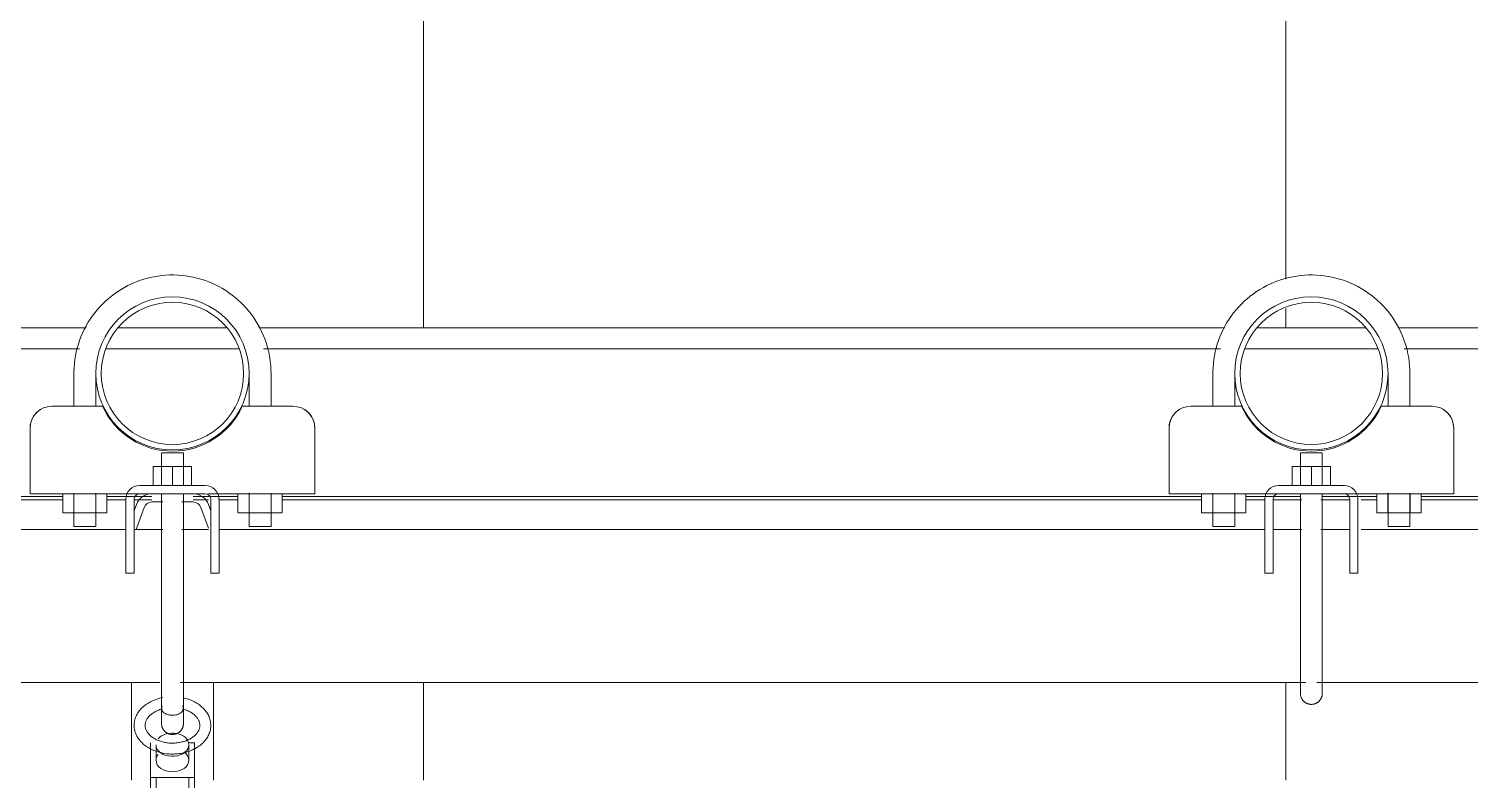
# Model space of a CAD drawing. Header units: inches. Extents: x 21408 to 98131, y -290 to 853.
# Drawn here: x 36579.46 to 36612.37, y 282.95 to 300.12 of the extents above; entities that cross this region are included whole.
import ezdxf

# ---------------------------------------------------------------- set-up
doc = ezdxf.new("R2010")
doc.units = ezdxf.units.IN
doc.header["$MEASUREMENT"] = 0
for name, color, linetype, lineweight in [('A-WALL-PATT', 111, 'Continuous', 25), ('Q-SPCQ', 91, 'Continuous', 9), ('S-BEAM', 12, 'Continuous', 9)]:
    doc.layers.add(name, color=color, linetype=linetype, lineweight=lineweight)

# ---------------------------------------------------------------- blocks, each defined once
blk = doc.blocks.new('Basketball_Backstop-Performance_Sports_Systems-3103-Ceiling_Hung - 27_-0_ to 27_-11 7_8_-706978-Building Section - East_West looking South')
at = {"layer": 'Q-SPCQ'}
for p, q in [((-24958.862, 292.25), (-24958.862, 291.5)), ((-24958.362, 291.5), (-24958.362, 292.25)), ((-24954.862, 292.25), (-24954.862, 291.5)), ((-24954.362, 291.5), (-24954.362, 292.25)), ((-24932.862, 292.25), (-24932.862, 291.5)), ((-24932.362, 291.5), (-24932.362, 292.25)), ((-24928.862, 292.25), (-24928.862, 291.5)), ((-24928.362, 291.5), (-24928.362, 292.25)), ((-24958.205, 291.5), (-24959.362, 291.5)), ((-24953.862, 291.5), (-24955.018, 291.5)), ((-24932.205, 291.5), (-24933.362, 291.5)), ((-24927.862, 291.5), (-24929.018, 291.5)), ((-24959.862, 291), (-24959.862, 289.812)), ((-24953.362, 289.812), (-24953.362, 291)), ((-24933.862, 289.812), (-24933.862, 291)), ((-24927.362, 291), (-24927.362, 289.812)), ((-24956.862, 290.437), (-24956.862, 290.125)), ((-24956.862, 290.437), (-24956.862, 289.687)), ((-24956.853, 290.437), (-24956.853, 290.437)), ((-24956.853, 290.437), (-24956.612, 290.437)), ((-24956.612, 290.437), (-24956.37, 290.437)), ((-24956.37, 290.437), (-24956.37, 290.437)), ((-24956.362, 290.125), (-24956.362, 290.437)), ((-24956.362, 289.687), (-24956.362, 290.437)), ((-24930.862, 290.437), (-24930.862, 289.687)), ((-24930.853, 290.437), (-24930.612, 290.437)), ((-24930.612, 290.437), (-24930.37, 290.437)), ((-24930.362, 289.687), (-24930.362, 290.437)), ((-24957.049, 290.125), (-24956.612, 290.125)), ((-24957.049, 290.125), (-24957.049, 289.687)), ((-24956.612, 290.125), (-24956.174, 290.125)), ((-24956.612, 289.687), (-24956.612, 290.125)), ((-24956.174, 290.125), (-24956.174, 289.687)), ((-24931.049, 290.125), (-24930.612, 290.125)), ((-24931.049, 290.125), (-24931.049, 289.687)), ((-24930.612, 290.125), (-24930.174, 290.125)), ((-24930.612, 289.687), (-24930.612, 290.125)), ((-24930.174, 290.125), (-24930.174, 289.687)), ((-24959.862, 289.5), (-24959.862, 289.812)), ((-24955.862, 289.687), (-24957.362, 289.687)), ((-24953.362, 289.812), (-24953.362, 289.5)), ((-24933.862, 289.5), (-24933.862, 289.812)), ((-24929.862, 289.687), (-24931.362, 289.687)), ((-24927.362, 289.812), (-24927.362, 289.5)), ((-24959.862, 289.5), (-24957.362, 289.5)), ((-24959.117, 289.062), (-24959.117, 289.5)), ((-24958.864, 289.5), (-24958.864, 289.062)), ((-24958.862, 289.511), (-24958.862, 288.75)), ((-24958.362, 288.75), (-24958.362, 289.511)), ((-24958.359, 289.5), (-24958.359, 289.062)), ((-24958.106, 289.5), (-24958.106, 289.062)), ((-24957.674, 289.375), (-24957.674, 288.187)), ((-24957.487, 288.187), (-24957.487, 289.375)), ((-24957.434, 289.253), (-24957.487, 289.109)), ((-24957.362, 289.5), (-24955.862, 289.5)), ((-24957.082, 289.313), (-24956.828, 289.313)), ((-24956.862, 289.5), (-24956.862, 288.687)), ((-24956.862, 289.5), (-24956.862, 286.937)), ((-24956.395, 289.313), (-24956.142, 289.313)), ((-24956.362, 288.687), (-24956.362, 289.5)), ((-24956.362, 286.937), (-24956.362, 289.5)), ((-24955.792, 289.5), (-24953.362, 289.5)), ((-24955.737, 289.109), (-24955.789, 289.253)), ((-24955.737, 288.187), (-24955.737, 289.375)), ((-24955.549, 289.375), (-24955.549, 288.187)), ((-24955.117, 289.5), (-24955.117, 289.062)), ((-24954.864, 289.5), (-24954.864, 289.062)), ((-24954.862, 289.518), (-24954.862, 288.75)), ((-24954.362, 288.75), (-24954.362, 289.515)), ((-24954.359, 289.5), (-24954.359, 289.062)), ((-24954.106, 289.062), (-24954.106, 289.5)), ((-24933.862, 289.5), (-24931.362, 289.5)), ((-24933.117, 289.062), (-24933.117, 289.5)), ((-24932.864, 289.5), (-24932.864, 289.062)), ((-24932.862, 289.511), (-24932.862, 288.75)), ((-24932.362, 288.75), (-24932.362, 289.511)), ((-24932.359, 289.5), (-24932.359, 289.062)), ((-24932.106, 289.5), (-24932.106, 289.062)), ((-24931.674, 289.375), (-24931.674, 288.187)), ((-24931.487, 288.187), (-24931.487, 289.375)), ((-24931.362, 289.5), (-24929.862, 289.5)), ((-24930.862, 289.5), (-24930.862, 288.687)), ((-24930.862, 289.5), (-24930.862, 286.937)), ((-24930.362, 288.687), (-24930.362, 289.5)), ((-24930.362, 286.937), (-24930.362, 289.5)), ((-24929.862, 289.5), (-24927.362, 289.5)), ((-24929.737, 288.187), (-24929.737, 289.375)), ((-24929.549, 289.375), (-24929.549, 288.187)), ((-24929.117, 289.5), (-24929.117, 289.062)), ((-24928.864, 289.5), (-24928.864, 289.062)), ((-24928.862, 289.518), (-24928.862, 288.75)), ((-24928.362, 288.75), (-24928.362, 289.515)), ((-24928.359, 289.5), (-24928.359, 289.062)), ((-24928.106, 289.062), (-24928.106, 289.5)), ((-24958.864, 289.062), (-24959.117, 289.062)), ((-24958.359, 289.062), (-24958.864, 289.062)), ((-24958.106, 289.062), (-24958.359, 289.062)), ((-24957.44, 288.687), (-24957.258, 289.189)), ((-24955.966, 289.189), (-24955.792, 288.712)), ((-24954.864, 289.062), (-24955.117, 289.062)), ((-24954.359, 289.062), (-24954.864, 289.062)), ((-24954.106, 289.062), (-24954.359, 289.062)), ((-24932.864, 289.062), (-24933.117, 289.062)), ((-24932.359, 289.062), (-24932.864, 289.062)), ((-24932.106, 289.062), (-24932.359, 289.062)), ((-24928.864, 289.062), (-24929.117, 289.062)), ((-24928.359, 289.062), (-24928.864, 289.062)), ((-24928.106, 289.062), (-24928.359, 289.062)), ((-24957.674, 288.687), (-24981.549, 288.687)), ((-24958.862, 288.75), (-24958.853, 288.75)), ((-24958.362, 288.75), (-24958.862, 288.75)), ((-24958.37, 288.75), (-24958.362, 288.75)), ((-24956.828, 288.687), (-24957.487, 288.687)), ((-24955.792, 288.687), (-24956.395, 288.687)), ((-24931.674, 288.687), (-24955.549, 288.687)), ((-24954.362, 288.75), (-24954.862, 288.75)), ((-24954.862, 288.75), (-24954.853, 288.75)), ((-24954.37, 288.75), (-24954.362, 288.75)), ((-24932.862, 288.75), (-24932.853, 288.75)), ((-24932.362, 288.75), (-24932.862, 288.75)), ((-24932.37, 288.75), (-24932.362, 288.75)), ((-24930.828, 288.687), (-24931.487, 288.687)), ((-24929.737, 288.687), (-24930.395, 288.687)), ((-24926.612, 288.687), (-24929.472, 288.687)), ((-24928.362, 288.75), (-24928.862, 288.75)), ((-24928.862, 288.75), (-24928.853, 288.75)), ((-24928.37, 288.75), (-24928.362, 288.75)), ((-24957.674, 288.197), (-24957.674, 287.824)), ((-24957.674, 287.687), (-24957.674, 288.187)), ((-24957.487, 287.824), (-24957.487, 288.197)), ((-24957.487, 288.187), (-24957.487, 287.687)), ((-24955.737, 288.197), (-24955.737, 287.824)), ((-24955.737, 287.687), (-24955.737, 288.187)), ((-24955.549, 287.824), (-24955.549, 288.197)), ((-24955.549, 288.187), (-24955.549, 287.687)), ((-24931.674, 288.197), (-24931.674, 287.824)), ((-24931.674, 287.687), (-24931.674, 288.187)), ((-24931.487, 287.824), (-24931.487, 288.197)), ((-24931.487, 288.187), (-24931.487, 287.687)), ((-24929.737, 288.197), (-24929.737, 287.824)), ((-24929.737, 287.687), (-24929.737, 288.187)), ((-24929.549, 287.824), (-24929.549, 288.197)), ((-24929.549, 288.187), (-24929.549, 287.687)), ((-24957.674, 287.819), (-24957.674, 287.687)), ((-24957.674, 287.687), (-24957.487, 287.687)), ((-24957.487, 287.687), (-24957.674, 287.687)), ((-24957.487, 287.687), (-24957.487, 287.819)), ((-24955.737, 287.819), (-24955.737, 287.687)), ((-24955.737, 287.687), (-24955.549, 287.687)), ((-24955.549, 287.687), (-24955.737, 287.687)), ((-24955.549, 287.687), (-24955.549, 287.819)), ((-24931.674, 287.819), (-24931.674, 287.687)), ((-24931.674, 287.687), (-24931.487, 287.687)), ((-24931.487, 287.687), (-24931.674, 287.687)), ((-24931.487, 287.687), (-24931.487, 287.819)), ((-24929.737, 287.819), (-24929.737, 287.687)), ((-24929.737, 287.687), (-24929.549, 287.687)), ((-24929.549, 287.687), (-24929.737, 287.687)), ((-24929.549, 287.687), (-24929.549, 287.819)), ((-24956.862, 285.749), (-24956.862, 284.604)), ((-24956.362, 284.588), (-24956.362, 285.749)), ((-24982.484, 285.187), (-24956.899, 285.187)), ((-24957.549, 285.187), (-24957.549, 282.955)), ((-24956.862, 285.187), (-24956.862, 284.789)), ((-24956.434, 285.187), (-24930.742, 285.187)), ((-24956.362, 284.595), (-24956.362, 285.187)), ((-24955.674, 282.955), (-24955.674, 285.187)), ((-24930.484, 285.187), (-24926.612, 285.187)), ((-24957.112, 283.015), (-24957.112, 283.81)), ((-24956.987, 283.766), (-24956.987, 283.412)), ((-24956.112, 283.81), (-24956.237, 283.81)), ((-24956.237, 283.412), (-24956.237, 283.766)), ((-24956.112, 283.015), (-24956.112, 283.81)), ((-24957.112, 280.229), (-24957.112, 283.015)), ((-24957.112, 283.015), (-24956.987, 283.015)), ((-24956.987, 283.015), (-24956.987, 280.229)), ((-24956.987, 283.015), (-24956.237, 283.015)), ((-24956.237, 280.229), (-24956.237, 283.015)), ((-24956.237, 283.015), (-24956.112, 283.015)), ((-24956.112, 283.015), (-24956.112, 280.229))]:
    blk.add_line(p, q, dxfattribs=at)
at = {"layer": 'Q-SPCQ', "flags": 128}
for points in [[(-24954.362, 292.25), (-24954.363, 292.34), (-24954.369, 292.43), (-24954.378, 292.519), (-24954.39, 292.608), (-24954.407, 292.697), (-24954.426, 292.785), (-24954.449, 292.872), (-24954.476, 292.958), (-24954.506, 293.043), (-24954.539, 293.126), (-24954.576, 293.208), (-24954.616, 293.289), (-24954.659, 293.368), (-24954.705, 293.445), (-24954.755, 293.52), (-24954.807, 293.594), (-24954.862, 293.665), (-24954.92, 293.734), (-24954.981, 293.8), (-24955.044, 293.864), (-24955.11, 293.925), (-24955.178, 293.984), (-24955.249, 294.04), (-24955.321, 294.093), (-24955.396, 294.143), (-24955.473, 294.19), (-24955.551, 294.234), (-24955.631, 294.275), (-24955.713, 294.313), (-24955.796, 294.347), (-24955.881, 294.378), (-24955.967, 294.406), (-24956.053, 294.43), (-24956.141, 294.45), (-24956.229, 294.467), (-24956.318, 294.481), (-24956.408, 294.491), (-24956.497, 294.497), (-24956.587, 294.5), (-24956.677, 294.499), (-24956.767, 294.495), (-24956.857, 294.487), (-24956.946, 294.475), (-24957.035, 294.46), (-24957.123, 294.441), (-24957.21, 294.419), (-24957.296, 294.393), (-24957.381, 294.364), (-24957.465, 294.332), (-24957.548, 294.296), (-24957.629, 294.257), (-24957.708, 294.215), (-24957.786, 294.169), (-24957.862, 294.121), (-24957.936, 294.069), (-24958.007, 294.015), (-24958.077, 293.957), (-24958.144, 293.898), (-24958.209, 293.835), (-24958.271, 293.77), (-24958.33, 293.702), (-24958.387, 293.632), (-24958.441, 293.56), (-24958.492, 293.486), (-24958.54, 293.41), (-24958.585, 293.332), (-24958.626, 293.252), (-24958.665, 293.171), (-24958.7, 293.088), (-24958.732, 293.004), (-24958.76, 292.918), (-24958.785, 292.832), (-24958.807, 292.745), (-24958.825, 292.656), (-24958.839, 292.568), (-24958.85, 292.478), (-24958.857, 292.388), (-24958.861, 292.299), (-24958.862, 292.25)], [(-24928.362, 292.25), (-24928.363, 292.34), (-24928.369, 292.43), (-24928.378, 292.519), (-24928.39, 292.608), (-24928.407, 292.697), (-24928.426, 292.785), (-24928.449, 292.872), (-24928.476, 292.958), (-24928.506, 293.043), (-24928.539, 293.126), (-24928.576, 293.208), (-24928.616, 293.289), (-24928.659, 293.368), (-24928.705, 293.445), (-24928.755, 293.52), (-24928.807, 293.594), (-24928.862, 293.665), (-24928.92, 293.734), (-24928.981, 293.8), (-24929.044, 293.864), (-24929.11, 293.925), (-24929.178, 293.984), (-24929.249, 294.04), (-24929.321, 294.093), (-24929.396, 294.143), (-24929.473, 294.19), (-24929.551, 294.234), (-24929.631, 294.275), (-24929.713, 294.313), (-24929.796, 294.347), (-24929.881, 294.378), (-24929.967, 294.406), (-24930.053, 294.43), (-24930.141, 294.45), (-24930.229, 294.467), (-24930.318, 294.481), (-24930.408, 294.491), (-24930.497, 294.497), (-24930.587, 294.5), (-24930.677, 294.499), (-24930.767, 294.495), (-24930.857, 294.487), (-24930.946, 294.475), (-24931.035, 294.46), (-24931.123, 294.441), (-24931.21, 294.419), (-24931.296, 294.393), (-24931.381, 294.364), (-24931.465, 294.332), (-24931.548, 294.296), (-24931.629, 294.257), (-24931.708, 294.215), (-24931.786, 294.169), (-24931.862, 294.121), (-24931.936, 294.069), (-24932.007, 294.015), (-24932.077, 293.957), (-24932.144, 293.898), (-24932.209, 293.835), (-24932.271, 293.77), (-24932.33, 293.702), (-24932.387, 293.632), (-24932.441, 293.56), (-24932.492, 293.486), (-24932.54, 293.41), (-24932.585, 293.332), (-24932.626, 293.252), (-24932.665, 293.171), (-24932.7, 293.088), (-24932.732, 293.004), (-24932.76, 292.918), (-24932.785, 292.832), (-24932.807, 292.745), (-24932.825, 292.656), (-24932.839, 292.568), (-24932.85, 292.478), (-24932.857, 292.388), (-24932.861, 292.299), (-24932.862, 292.25)], [(-24956.862, 286.937), (-24956.862, 286.858), (-24956.862, 286.778), (-24956.862, 286.698), (-24956.862, 286.619), (-24956.862, 286.54), (-24956.862, 286.462), (-24956.862, 286.385), (-24956.862, 286.308), (-24956.862, 286.233), (-24956.862, 286.159), (-24956.862, 286.086), (-24956.862, 286.014), (-24956.862, 285.944), (-24956.862, 285.875), (-24956.862, 285.808), (-24956.862, 285.749)], [(-24956.362, 285.749), (-24956.362, 285.814), (-24956.362, 285.881), (-24956.362, 285.95), (-24956.362, 286.02), (-24956.362, 286.092), (-24956.362, 286.165), (-24956.362, 286.24), (-24956.362, 286.315), (-24956.362, 286.392), (-24956.362, 286.469), (-24956.362, 286.547), (-24956.362, 286.626), (-24956.362, 286.705), (-24956.362, 286.785), (-24956.362, 286.865), (-24956.362, 286.937)], [(-24930.862, 286.937), (-24930.862, 286.858), (-24930.862, 286.778), (-24930.862, 286.698), (-24930.862, 286.619), (-24930.862, 286.54), (-24930.862, 286.462), (-24930.862, 286.385), (-24930.862, 286.308), (-24930.862, 286.233), (-24930.862, 286.159), (-24930.862, 286.086), (-24930.862, 286.014), (-24930.862, 285.944), (-24930.862, 285.875), (-24930.862, 285.808), (-24930.862, 285.743), (-24930.862, 285.68), (-24930.862, 285.619), (-24930.862, 285.56), (-24930.862, 285.503), (-24930.862, 285.448), (-24930.862, 285.396), (-24930.862, 285.346), (-24930.862, 285.299), (-24930.862, 285.255), (-24930.862, 285.213), (-24930.862, 285.174), (-24930.862, 285.137), (-24930.862, 285.104), (-24930.862, 285.073), (-24930.862, 285.046), (-24930.862, 285.021), (-24930.862, 285), (-24930.862, 284.982), (-24930.862, 284.967), (-24930.862, 284.955), (-24930.862, 284.946), (-24930.862, 284.94), (-24930.862, 284.938)], [(-24930.362, 284.937), (-24930.362, 284.939), (-24930.362, 284.944), (-24930.362, 284.952), (-24930.362, 284.963), (-24930.362, 284.977), (-24930.362, 284.995), (-24930.362, 285.015), (-24930.362, 285.039), (-24930.362, 285.066), (-24930.362, 285.095), (-24930.362, 285.128), (-24930.362, 285.164), (-24930.362, 285.202), (-24930.362, 285.243), (-24930.362, 285.287), (-24930.362, 285.333), (-24930.362, 285.382), (-24930.362, 285.434), (-24930.362, 285.488), (-24930.362, 285.544), (-24930.362, 285.603), (-24930.362, 285.663), (-24930.362, 285.726), (-24930.362, 285.79), (-24930.362, 285.857), (-24930.362, 285.925), (-24930.362, 285.995), (-24930.362, 286.066), (-24930.362, 286.139), (-24930.362, 286.213), (-24930.362, 286.288), (-24930.362, 286.364), (-24930.362, 286.441), (-24930.362, 286.519), (-24930.362, 286.598), (-24930.362, 286.677), (-24930.362, 286.756), (-24930.362, 286.836), (-24930.362, 286.916), (-24930.362, 286.937)], [(-24930.862, 284.937), (-24930.862, 284.939), (-24930.862, 284.944), (-24930.862, 284.952), (-24930.862, 284.963), (-24930.862, 284.977), (-24930.862, 284.995), (-24930.862, 285.015), (-24930.862, 285.039), (-24930.862, 285.066), (-24930.862, 285.095), (-24930.862, 285.128), (-24930.862, 285.164), (-24930.862, 285.202)], [(-24930.362, 285.213), (-24930.362, 285.174), (-24930.362, 285.137), (-24930.362, 285.104), (-24930.362, 285.073), (-24930.362, 285.046), (-24930.362, 285.021), (-24930.362, 285), (-24930.362, 284.982), (-24930.362, 284.967), (-24930.362, 284.955), (-24930.362, 284.946), (-24930.362, 284.94), (-24930.362, 284.938)], [(-24956.835, 284.842), (-24956.867, 284.835), (-24956.899, 284.827), (-24956.931, 284.819), (-24956.962, 284.809), (-24956.993, 284.799), (-24957.023, 284.787), (-24957.053, 284.775), (-24957.082, 284.762), (-24957.11, 284.748), (-24957.138, 284.733), (-24957.165, 284.717), (-24957.191, 284.701), (-24957.217, 284.683), (-24957.241, 284.665), (-24957.265, 284.646), (-24957.287, 284.626), (-24957.309, 284.606), (-24957.33, 284.584), (-24957.35, 284.562), (-24957.368, 284.539), (-24957.385, 284.516), (-24957.402, 284.492), (-24957.416, 284.467), (-24957.43, 284.442), (-24957.442, 284.416), (-24957.453, 284.389), (-24957.462, 284.362), (-24957.47, 284.335), (-24957.477, 284.307), (-24957.482, 284.279), (-24957.485, 284.251), (-24957.486, 284.223), (-24957.487, 284.208)], [(-24955.737, 284.208), (-24955.737, 284.236), (-24955.74, 284.264), (-24955.744, 284.292), (-24955.749, 284.32), (-24955.756, 284.348), (-24955.765, 284.375), (-24955.775, 284.402), (-24955.787, 284.428), (-24955.799, 284.453), (-24955.814, 284.479), (-24955.829, 284.503), (-24955.846, 284.527), (-24955.864, 284.55), (-24955.883, 284.573), (-24955.903, 284.594), (-24955.924, 284.615), (-24955.946, 284.635), (-24955.969, 284.655), (-24955.993, 284.674), (-24956.018, 284.691), (-24956.044, 284.708), (-24956.071, 284.725), (-24956.098, 284.74), (-24956.126, 284.754), (-24956.155, 284.768), (-24956.184, 284.781), (-24956.214, 284.793), (-24956.244, 284.803), (-24956.275, 284.814), (-24956.307, 284.823), (-24956.339, 284.831), (-24956.371, 284.838)], [(-24930.612, 284.687), (-24930.622, 284.688), (-24930.632, 284.688), (-24930.642, 284.689), (-24930.651, 284.691), (-24930.661, 284.692), (-24930.671, 284.695), (-24930.681, 284.697), (-24930.69, 284.7), (-24930.7, 284.704), (-24930.709, 284.707), (-24930.718, 284.711), (-24930.727, 284.716), (-24930.736, 284.721), (-24930.744, 284.726), (-24930.753, 284.731), (-24930.761, 284.737), (-24930.769, 284.743), (-24930.777, 284.75), (-24930.784, 284.756), (-24930.791, 284.763), (-24930.798, 284.771), (-24930.804, 284.778), (-24930.811, 284.786), (-24930.816, 284.794), (-24930.822, 284.802), (-24930.827, 284.811), (-24930.832, 284.82), (-24930.837, 284.829), (-24930.841, 284.838), (-24930.845, 284.847), (-24930.848, 284.856), (-24930.851, 284.866), (-24930.854, 284.875), (-24930.856, 284.885), (-24930.858, 284.895), (-24930.86, 284.905), (-24930.861, 284.915), (-24930.861, 284.925), (-24930.862, 284.935), (-24930.862, 284.937)], [(-24930.362, 284.937), (-24930.362, 284.928), (-24930.362, 284.918), (-24930.363, 284.908), (-24930.365, 284.898), (-24930.367, 284.888), (-24930.369, 284.878), (-24930.371, 284.868), (-24930.374, 284.859), (-24930.378, 284.849), (-24930.381, 284.84), (-24930.385, 284.831), (-24930.39, 284.822), (-24930.395, 284.813), (-24930.4, 284.805), (-24930.405, 284.796), (-24930.411, 284.788), (-24930.417, 284.78), (-24930.424, 284.773), (-24930.43, 284.765), (-24930.437, 284.758), (-24930.445, 284.751), (-24930.452, 284.745), (-24930.46, 284.739), (-24930.468, 284.733), (-24930.477, 284.727), (-24930.485, 284.722), (-24930.494, 284.717), (-24930.503, 284.712), (-24930.512, 284.708), (-24930.521, 284.704), (-24930.53, 284.701), (-24930.54, 284.698), (-24930.55, 284.695), (-24930.559, 284.693), (-24930.569, 284.691), (-24930.579, 284.69), (-24930.589, 284.689), (-24930.599, 284.688), (-24930.609, 284.688), (-24930.612, 284.687)], [(-24957.237, 284.208), (-24957.236, 284.222), (-24957.235, 284.236), (-24957.233, 284.25), (-24957.23, 284.265), (-24957.227, 284.279), (-24957.222, 284.293), (-24957.217, 284.307), (-24957.21, 284.322), (-24957.203, 284.336), (-24957.195, 284.35), (-24957.186, 284.364), (-24957.176, 284.379), (-24957.165, 284.393), (-24957.154, 284.407), (-24957.141, 284.42), (-24957.127, 284.434), (-24957.113, 284.447), (-24957.097, 284.46), (-24957.081, 284.473), (-24957.063, 284.485), (-24957.045, 284.497), (-24957.026, 284.509), (-24957.007, 284.52), (-24956.986, 284.53), (-24956.965, 284.54), (-24956.943, 284.55), (-24956.921, 284.559), (-24956.898, 284.567), (-24956.874, 284.575), (-24956.85, 284.582)], [(-24956.862, 284.595), (-24956.862, 284.566), (-24956.862, 284.537), (-24956.862, 284.51), (-24956.862, 284.483), (-24956.862, 284.458), (-24956.862, 284.434), (-24956.862, 284.412), (-24956.862, 284.391), (-24956.862, 284.371), (-24956.862, 284.353), (-24956.862, 284.336), (-24956.862, 284.32), (-24956.862, 284.306), (-24956.862, 284.294), (-24956.862, 284.283), (-24956.862, 284.273), (-24956.862, 284.266), (-24956.862, 284.259), (-24956.862, 284.255), (-24956.862, 284.252), (-24956.862, 284.25)], [(-24956.862, 284.25), (-24956.862, 284.251), (-24956.862, 284.253), (-24956.862, 284.257), (-24956.862, 284.263), (-24956.862, 284.27), (-24956.862, 284.279), (-24956.862, 284.289), (-24956.862, 284.301), (-24956.862, 284.314), (-24956.862, 284.329), (-24956.862, 284.345), (-24956.862, 284.363), (-24956.862, 284.382), (-24956.862, 284.403), (-24956.862, 284.425), (-24956.862, 284.448), (-24956.862, 284.472), (-24956.862, 284.498), (-24956.862, 284.525), (-24956.862, 284.553), (-24956.862, 284.583), (-24956.862, 284.595)], [(-24956.386, 284.585), (-24956.362, 284.578), (-24956.338, 284.571), (-24956.315, 284.563), (-24956.292, 284.555), (-24956.27, 284.545), (-24956.248, 284.536), (-24956.227, 284.525), (-24956.207, 284.515), (-24956.188, 284.503), (-24956.17, 284.492), (-24956.152, 284.48), (-24956.135, 284.467), (-24956.119, 284.454), (-24956.104, 284.441), (-24956.09, 284.428), (-24956.077, 284.414), (-24956.064, 284.4), (-24956.053, 284.386), (-24956.042, 284.372), (-24956.033, 284.358), (-24956.024, 284.344), (-24956.017, 284.329), (-24956.01, 284.315), (-24956.004, 284.301), (-24955.999, 284.286), (-24955.995, 284.272), (-24955.992, 284.258), (-24955.989, 284.244), (-24955.988, 284.23), (-24955.987, 284.216), (-24955.987, 284.208)], [(-24956.362, 284.595), (-24956.362, 284.566), (-24956.362, 284.537), (-24956.362, 284.51), (-24956.362, 284.483), (-24956.362, 284.458), (-24956.362, 284.434), (-24956.362, 284.412), (-24956.362, 284.391), (-24956.362, 284.371), (-24956.362, 284.353), (-24956.362, 284.336), (-24956.362, 284.32), (-24956.362, 284.306), (-24956.362, 284.294), (-24956.362, 284.283), (-24956.362, 284.273), (-24956.362, 284.266), (-24956.362, 284.259), (-24956.362, 284.255), (-24956.362, 284.252), (-24956.362, 284.25)], [(-24956.362, 284.25), (-24956.362, 284.251), (-24956.362, 284.253), (-24956.362, 284.257), (-24956.362, 284.263), (-24956.362, 284.27), (-24956.362, 284.279), (-24956.362, 284.289), (-24956.362, 284.301), (-24956.362, 284.314), (-24956.362, 284.329), (-24956.362, 284.345), (-24956.362, 284.363), (-24956.362, 284.382), (-24956.362, 284.403), (-24956.362, 284.425), (-24956.362, 284.448), (-24956.362, 284.472), (-24956.362, 284.498), (-24956.362, 284.525), (-24956.362, 284.553), (-24956.362, 284.583), (-24956.362, 284.595)], [(-24957.487, 284.208), (-24957.486, 284.18), (-24957.483, 284.151), (-24957.479, 284.123), (-24957.474, 284.096), (-24957.467, 284.068), (-24957.458, 284.041), (-24957.448, 284.014), (-24957.437, 283.988), (-24957.424, 283.962), (-24957.41, 283.937), (-24957.394, 283.913), (-24957.378, 283.889), (-24957.36, 283.866), (-24957.341, 283.843), (-24957.32, 283.822), (-24957.299, 283.801), (-24957.277, 283.78), (-24957.254, 283.761), (-24957.23, 283.742), (-24957.205, 283.724), (-24957.179, 283.707), (-24957.153, 283.691), (-24957.125, 283.676), (-24957.097, 283.661), (-24957.069, 283.648), (-24957.039, 283.635), (-24957.009, 283.623), (-24956.979, 283.612), (-24956.948, 283.602), (-24956.917, 283.593), (-24956.885, 283.585), (-24956.853, 283.578), (-24956.82, 283.571), (-24956.787, 283.566), (-24956.754, 283.561), (-24956.721, 283.558), (-24956.688, 283.555), (-24956.654, 283.553), (-24956.621, 283.553), (-24956.587, 283.553), (-24956.554, 283.554), (-24956.52, 283.556), (-24956.487, 283.559), (-24956.454, 283.563), (-24956.421, 283.568), (-24956.388, 283.574), (-24956.356, 283.581), (-24956.324, 283.588), (-24956.292, 283.597), (-24956.261, 283.607), (-24956.23, 283.617), (-24956.2, 283.629), (-24956.171, 283.641), (-24956.141, 283.654), (-24956.113, 283.668), (-24956.085, 283.683), (-24956.058, 283.699), (-24956.032, 283.715), (-24956.007, 283.732), (-24955.982, 283.751), (-24955.959, 283.77), (-24955.936, 283.79), (-24955.914, 283.81), (-24955.893, 283.831), (-24955.874, 283.853), (-24955.855, 283.876), (-24955.838, 283.9), (-24955.822, 283.924), (-24955.807, 283.949), (-24955.793, 283.974), (-24955.781, 284), (-24955.77, 284.026), (-24955.761, 284.053), (-24955.753, 284.081), (-24955.747, 284.108), (-24955.742, 284.136), (-24955.739, 284.164), (-24955.737, 284.193), (-24955.737, 284.208)], [(-24955.987, 284.208), (-24955.987, 284.194), (-24955.988, 284.18), (-24955.99, 284.165), (-24955.993, 284.151), (-24955.997, 284.137), (-24956.001, 284.123), (-24956.007, 284.108), (-24956.013, 284.094), (-24956.02, 284.08), (-24956.028, 284.065), (-24956.037, 284.051), (-24956.047, 284.037), (-24956.058, 284.023), (-24956.07, 284.009), (-24956.082, 283.995), (-24956.096, 283.982), (-24956.111, 283.969), (-24956.126, 283.955), (-24956.143, 283.943), (-24956.16, 283.93), (-24956.178, 283.919), (-24956.197, 283.907), (-24956.217, 283.896), (-24956.237, 283.885), (-24956.258, 283.875), (-24956.28, 283.866), (-24956.302, 283.857), (-24956.325, 283.849), (-24956.349, 283.841), (-24956.373, 283.834), (-24956.398, 283.828), (-24956.423, 283.822), (-24956.448, 283.817), (-24956.473, 283.813), (-24956.499, 283.809), (-24956.525, 283.807), (-24956.552, 283.804), (-24956.578, 283.803), (-24956.605, 283.803), (-24956.631, 283.803), (-24956.657, 283.804), (-24956.684, 283.805), (-24956.71, 283.808), (-24956.736, 283.811), (-24956.762, 283.815), (-24956.787, 283.819), (-24956.812, 283.825), (-24956.837, 283.831), (-24956.861, 283.837), (-24956.885, 283.845), (-24956.909, 283.853), (-24956.931, 283.861), (-24956.954, 283.87), (-24956.975, 283.88), (-24956.996, 283.89), (-24957.016, 283.901), (-24957.035, 283.912), (-24957.054, 283.924), (-24957.071, 283.936), (-24957.088, 283.949), (-24957.104, 283.961), (-24957.119, 283.975), (-24957.134, 283.988), (-24957.147, 284.002), (-24957.159, 284.015), (-24957.17, 284.029), (-24957.181, 284.044), (-24957.19, 284.058), (-24957.199, 284.072), (-24957.207, 284.086), (-24957.213, 284.101), (-24957.219, 284.115), (-24957.224, 284.129), (-24957.228, 284.144), (-24957.232, 284.158), (-24957.234, 284.172), (-24957.236, 284.186), (-24957.237, 284.2), (-24957.237, 284.208)], [(-24956.612, 284), (-24956.622, 284), (-24956.632, 284.001), (-24956.642, 284.002), (-24956.651, 284.003), (-24956.661, 284.005), (-24956.671, 284.007), (-24956.681, 284.01), (-24956.69, 284.013), (-24956.7, 284.016), (-24956.709, 284.02), (-24956.718, 284.024), (-24956.727, 284.028), (-24956.736, 284.033), (-24956.744, 284.038), (-24956.753, 284.044), (-24956.761, 284.049), (-24956.769, 284.056), (-24956.777, 284.062), (-24956.784, 284.069), (-24956.791, 284.076), (-24956.798, 284.083), (-24956.804, 284.091), (-24956.811, 284.099), (-24956.816, 284.107), (-24956.822, 284.115), (-24956.827, 284.123), (-24956.832, 284.132), (-24956.837, 284.141), (-24956.841, 284.15), (-24956.845, 284.159), (-24956.848, 284.169), (-24956.851, 284.178), (-24956.854, 284.188), (-24956.856, 284.198), (-24956.858, 284.208), (-24956.86, 284.217), (-24956.861, 284.227), (-24956.861, 284.237), (-24956.862, 284.247), (-24956.862, 284.25)], [(-24956.362, 284.25), (-24956.362, 284.24), (-24956.362, 284.23), (-24956.363, 284.22), (-24956.365, 284.21), (-24956.367, 284.2), (-24956.369, 284.191), (-24956.371, 284.181), (-24956.374, 284.171), (-24956.378, 284.162), (-24956.381, 284.153), (-24956.385, 284.144), (-24956.39, 284.135), (-24956.395, 284.126), (-24956.4, 284.117), (-24956.405, 284.109), (-24956.411, 284.101), (-24956.417, 284.093), (-24956.424, 284.085), (-24956.43, 284.078), (-24956.437, 284.071), (-24956.445, 284.064), (-24956.452, 284.057), (-24956.46, 284.051), (-24956.468, 284.045), (-24956.477, 284.04), (-24956.485, 284.034), (-24956.494, 284.03), (-24956.503, 284.025), (-24956.512, 284.021), (-24956.521, 284.017), (-24956.53, 284.014), (-24956.54, 284.01), (-24956.55, 284.008), (-24956.559, 284.006), (-24956.569, 284.004), (-24956.579, 284.002), (-24956.589, 284.001), (-24956.599, 284), (-24956.609, 284), (-24956.612, 284)]]:
    blk.add_lwpolyline(points, dxfattribs=at)
at = {"layer": 'Q-SPCQ'}
for centre, radius, start, end in [((-24956.612, 292.25), 1.75, 0, 180), ((-24956.612, 292.25), 1.625, 0, 180), ((-24930.612, 292.25), 1.75, 0, 180), ((-24930.612, 292.25), 1.625, 0, 180), ((-24956.612, 292.25), 1.75, 180, 0), ((-24956.612, 292.25), 1.625, 180, 0), ((-24930.612, 292.25), 1.75, 180, 0), ((-24930.612, 292.25), 1.625, 180, 0), ((-24959.362, 291), 0.5, 90, 180), ((-24959.362, 291), 0.5, 120, 180), ((-24956.612, 292.223), 1.75, 204.3958, 335.6042), ((-24953.862, 291), 0.5, 0, 90), ((-24953.862, 291), 0.5, 0, 60), ((-24933.362, 291), 0.5, 90, 180), ((-24933.362, 291), 0.5, 120, 177.6087), ((-24930.612, 292.223), 1.75, 204.3958, 335.6042), ((-24927.862, 291), 0.5, 0, 90), ((-24927.862, 291), 0.5, 0, 60), ((-24957.362, 289.375), 0.312, 90, 180), ((-24955.862, 289.375), 0.312, 0, 90), ((-24931.362, 289.375), 0.312, 90, 180), ((-24929.862, 289.375), 0.312, 0, 90), ((-24957.362, 289.375), 0.125, 90, 180), ((-24957.082, 289.125), 0.375, 90, 160), ((-24957.082, 289.125), 0.187, 90, 160), ((-24956.142, 289.125), 0.375, 20, 90), ((-24956.142, 289.125), 0.188, 20, 90), ((-24955.862, 289.375), 0.125, 0, 90), ((-24931.362, 289.375), 0.125, 90, 180), ((-24929.862, 289.375), 0.125, 0, 90)]:
    blk.add_arc(centre, radius, start, end, dxfattribs=at)
for centre, start_param, end_param in [((-24956.612, 283.766), 0, 2.617994), ((-24956.612, 283.766), 3.403392, 6.283185), ((-24956.612, 283.412), 2.617994, 3.141593), ((-24956.612, 283.412), 3.141593, 6.283185), ((-24956.612, 283.412), 0, 0.785398)]:
    blk.add_ellipse(centre, major_axis=(0.375, 0), ratio=0.707107, start_param=start_param, end_param=end_param, dxfattribs=at)
for points in [[(-24956.858, 284.568), (-24956.863, 284.586), (-24956.863, 284.605), (-24956.858, 284.623)], [(-24956.365, 284.623), (-24956.36, 284.605), (-24956.361, 284.586), (-24956.365, 284.568)]]:
    blk.add_open_spline(points, degree=3, dxfattribs=at)
for points, knots in [([(-24956.612, 284.439), (-24956.645, 284.439), (-24956.711, 284.448), (-24956.781, 284.477), (-24956.822, 284.509), (-24956.845, 284.537), (-24956.859, 284.566), (-24956.865, 284.605), (-24956.856, 284.635), (-24956.844, 284.654)], [-1, -1, -1, -1, -0.875, -0.75, -0.6875, -0.625, -0.5625, -0.5, -0.375, -0.375, -0.375, -0.375]), ([(-24956.38, 284.654), (-24956.374, 284.645), (-24956.365, 284.625), (-24956.359, 284.585), (-24956.374, 284.536), (-24956.428, 284.483), (-24956.512, 284.448), (-24956.579, 284.439), (-24956.612, 284.439)], [-0.625, -0.625, -0.625, -0.625, -0.5625, -0.5, -0.375, -0.25, -0.125, 0, 0, 0, 0])]:
    blk.add_open_spline(points, degree=3, knots=knots, dxfattribs=at)
blk = doc.blocks.new('Girt_Z - 10_D-1241717-Building Section - East_West looking South')
at = {"layer": 'S-BEAM'}
for p, q in [((-24980.639, 293.295), (-24958.584, 293.295)), ((-24957.841, 293.295), (-24955.382, 293.295)), ((-24954.639, 293.295), (-24932.584, 293.295)), ((-24931.841, 293.295), (-24929.382, 293.295)), ((-24928.639, 293.295), (-24911.584, 293.295)), ((-24980.49, 292.813), (-24958.733, 292.813)), ((-24958.123, 292.813), (-24955.101, 292.813)), ((-24954.534, 292.813), (-24932.689, 292.813)), ((-24932.123, 292.813), (-24929.101, 292.813)), ((-24928.49, 292.813), (-24911.733, 292.813)), ((-24980.106, 289.438), (-24959.117, 289.438)), ((-24980.106, 289.362), (-24959.117, 289.362)), ((-24958.106, 289.438), (-24957.082, 289.438)), ((-24958.106, 289.362), (-24957.672, 289.362)), ((-24957.487, 289.362), (-24957.082, 289.362)), ((-24956.142, 289.438), (-24955.117, 289.438)), ((-24956.142, 289.362), (-24955.792, 289.362)), ((-24955.551, 289.362), (-24955.117, 289.362)), ((-24954.106, 289.438), (-24933.117, 289.438)), ((-24954.106, 289.362), (-24933.117, 289.362)), ((-24932.106, 289.438), (-24930.853, 289.438)), ((-24932.106, 289.362), (-24931.672, 289.362)), ((-24931.487, 289.362), (-24930.828, 289.362)), ((-24930.395, 289.362), (-24929.737, 289.362)), ((-24930.377, 289.438), (-24929.117, 289.438)), ((-24929.472, 289.362), (-24929.117, 289.362)), ((-24928.106, 289.438), (-24912.117, 289.438)), ((-24928.106, 289.362), (-24912.117, 289.362))]:
    blk.add_line(p, q, dxfattribs=at)

msp = doc.modelspace()

# ---------------------------------------------------------------- hatches: boundary and pattern name
at = {"layer": 'A-WALL-PATT', "lineweight": 9}
h = msp.add_hatch(dxfattribs=at)
h.set_pattern_fill('FP_50', color=256, style=0, pattern_type=2)
h.set_pattern_definition([(90, (-87820.743, 0), (-19.685, 1e-15), [])])
h.paths.add_polyline_path([(38760.401, 191.34), (38760.401, 192), (38758.714, 192), (38758.714, 191.34)], flags=0)
h.paths.add_polyline_path([(35807.134, 196.795), (35842.963, 196.795), (35842.963, 237.69), (35563.463, 237.69), (35563.463, 196.795), (35736.948, 196.795)], flags=0)
h.paths.add_polyline_path([(35852.963, 196.795), (35899.569, 196.795), (35886.527, 237.69), (35852.963, 237.69), (35852.963, 232.67)], flags=0)
h.paths.add_polyline_path([(35902.84, 196.795), (35913.866, 196.795), (35913.845, 224.125), (35913.179, 224.125), (35913.179, 224.312), (35912.679, 224.375), (35912.679, 225.687), (35913.179, 225.687), (35913.179, 225.875), (35913.866, 225.875), (35913.866, 237.69), (35889.798, 237.69), (35891.399, 232.67)], flags=0)
h.paths.add_polyline_path([(35920.491, 196.795), (35931.518, 196.795), (35944.56, 237.69), (35920.491, 237.69), (35920.491, 225.875), (35921.179, 225.875), (35921.185, 225.687), (35921.679, 225.625), (35921.679, 224.312), (35921.179, 224.312), (35921.179, 224.125), (35920.491, 224.125), (35920.491, 198.492)], flags=0)
h.paths.add_polyline_path([(36831.933, 196.795), (36897.162, 196.795), (36934.854, 237.69), (36787.562, 237.69), (36825.259, 196.795), (36831.289, 196.795)], flags=0)
h.paths.add_polyline_path([(36822.707, 196.795), (36823.909, 196.795), (36786.221, 237.69), (36721.463, 237.69), (36721.463, 196.795), (36808.088, 196.795)], flags=0)
h.paths.add_polyline_path([(35934.789, 196.795), (36132.463, 196.795), (36132.463, 237.69), (35947.831, 237.69), (35940.002, 213.14)], flags=0)
h.paths.add_polyline_path([(36711.463, 196.795), (36711.463, 237.69), (36613.398, 237.69), (36600.356, 196.795), (36649.36, 196.795)], flags=0)
h.paths.add_polyline_path([(35526.392, 196.795), (35553.463, 196.795), (35553.463, 237.69), (35275.963, 237.69), (35275.963, 196.795), (35456.206, 196.795)], flags=0)
h.paths.add_polyline_path([(36928.345, 196.795), (37000.963, 196.795), (37000.963, 237.69), (36936.213, 237.69), (36898.545, 196.795), (36927.658, 196.795)], flags=0)
h.paths.add_polyline_path([(37010.963, 196.795), (37290.463, 196.795), (37290.463, 237.69), (37010.963, 237.69), (37010.963, 217.515)], flags=0)
h.paths.add_polyline_path([(37300.463, 196.795), (37579.963, 196.795), (37579.963, 237.69), (37300.463, 237.69), (37300.463, 213.183)], flags=0)
h.paths.add_polyline_path([(38684.739, 196.795), (38739.963, 196.795), (38739.963, 237.69), (38458.463, 237.69), (38458.463, 196.795), (38614.554, 196.795)], flags=0)
h.paths.add_polyline_path([(36596.721, 196.795), (36597.085, 196.795), (36610.127, 237.69), (36586.059, 237.69), (36586.08, 225.875), (36586.746, 225.875), (36586.746, 225.687), (36587.246, 225.625), (36587.246, 224.312), (36586.746, 224.312), (36586.746, 224.125), (36586.059, 224.125), (36586.059, 196.795), (36587.947, 196.795)], flags=0)
h.paths.add_polyline_path([(36579.434, 196.795), (36579.434, 224.125), (36578.746, 224.125), (36578.746, 224.312), (36578.246, 224.375), (36578.246, 225.687), (36578.746, 225.687), (36578.746, 225.875), (36579.434, 225.875), (36579.434, 237.69), (36555.365, 237.69), (36568.407, 196.795), (36579.174, 196.795)], flags=0)
h.paths.add_polyline_path([(37589.963, 196.795), (37869.463, 196.795), (37869.463, 237.69), (37589.963, 237.69), (37589.963, 208.852)], flags=0)
h.paths.add_polyline_path([(37879.463, 196.795), (37981.909, 196.795), (37944.221, 237.69), (37879.463, 237.69), (37879.463, 204.52)], flags=0)
h.paths.add_polyline_path([(36544.082, 196.795), (36565.136, 196.795), (36552.094, 237.69), (36431.963, 237.69), (36431.963, 196.795), (36508.989, 196.795)], flags=0)
h.paths.add_polyline_path([(36421.963, 196.795), (36421.963, 237.69), (36142.463, 237.69), (36142.463, 196.795), (36368.618, 196.795)], flags=0)
h.paths.add_polyline_path([(38048.492, 196.795), (38055.162, 196.795), (38092.854, 237.69), (37945.562, 237.69), (37983.306, 196.795), (38032.037, 196.795)], flags=0)
h.paths.add_polyline_path([(38091.227, 196.795), (38158.963, 196.795), (38158.963, 237.69), (38094.213, 237.69), (38056.545, 196.795), (38086.345, 196.795)], flags=0)
h.paths.add_polyline_path([(38168.963, 196.795), (38448.463, 196.795), (38448.463, 237.69), (38168.963, 237.69), (38168.963, 200.189)], flags=0)
h.paths.add_polyline_path([(36586.276, 224.679), (36586.284, 224.685), (36586.413, 224.719), (36586.601, 224.756), (36586.663, 224.907), (36586.789, 225.038), (36586.588, 225.125), (36586.588, 225.281), (36586.394, 225.229), (36586.535, 225), (36586.36, 224.776), (36586.14, 224.75), (36586.155, 224.71)], flags=0)
h.paths.add_polyline_path([(35913.649, 224.679), (35913.784, 224.756), (35913.75, 224.817), (35913.509, 224.817), (35913.39, 225), (35913.538, 225.232), (35913.324, 225.244), (35913.262, 225.093), (35913.136, 224.962), (35913.337, 224.875), (35913.337, 224.719), (35913.641, 224.685)], flags=0)
h.paths.add_polyline_path([(35920.709, 224.679), (35920.716, 224.685), (35920.846, 224.719), (35921.035, 224.75), (35921.095, 224.907), (35921.221, 225.038), (35921.029, 225.199), (35921.02, 225.281), (35920.932, 225.199), (35920.967, 225), (35920.819, 224.77), (35920.573, 224.75), (35920.587, 224.71)], flags=0)
h.paths.add_polyline_path([(36579.216, 224.679), (36579.351, 224.756), (36579.318, 224.817), (36579.076, 224.817), (36578.958, 225), (36578.996, 225.217), (36578.905, 225.125), (36578.704, 224.962), (36578.905, 224.875), (36578.905, 224.719), (36579.209, 224.685)], flags=0)
h.paths.add_polyline_path([(35921.173, 224.764), (35921.294, 224.927), (35921.194, 224.801), (35921.185, 224.786)], flags=0)
h.paths.add_polyline_path([(36586.74, 224.764), (36586.862, 224.927), (36586.762, 224.801)], flags=0)
h.paths.add_polyline_path([(35921.302, 225.012), (35921.221, 225.199), (35921.267, 225.073), (35921.294, 225.026)], flags=0)
h.paths.add_polyline_path([(36586.87, 225.012), (36586.789, 225.199), (36586.846, 225.053), (36586.862, 225.026)], flags=0)
h.paths.add_polyline_path([(35913.218, 225.294), (35913.194, 225.342), (35913.194, 225.305)], flags=0)
h.paths.add_polyline_path([(36578.786, 225.294), (36578.762, 225.342), (36578.762, 225.305)], flags=0)
h.paths.add_polyline_path([(35913.284, 225.407), (35913.262, 225.417), (35913.262, 225.412)], flags=0)
h.paths.add_polyline_path([(36578.851, 225.407), (36578.83, 225.417), (36578.83, 225.412)], flags=0)
h.paths.add_polyline_path([(38747.963, 244.563), (38747.964, 244.563), (38747.963, 245.045)], flags=0)
h.paths.add_polyline_path([(36535.669, 284.859), (36535.524, 284.945), (36535.633, 284.873)], flags=0)
h.paths.add_polyline_path([(36438.803, 245.045), (36549.749, 245.045), (36538.308, 280.918), (36539.731, 281.375), (36536.496, 281.375), (36536.496, 280.937), (36536.184, 280.937), (36536.125, 279.687), (36535.309, 279.687), (36535.309, 280.937), (36534.996, 280.937), (36534.996, 281.375), (36534.746, 281.375), (36534.746, 282.955), (36535.309, 282.955), (36535.367, 284.776), (36535.367, 284.869), (36535.278, 284.871), (36535.278, 285.446), (36535.179, 285.406), (36535.179, 285.157), (36534.929, 285.157), (36534.929, 285.446), (36534.554, 285.511), (36534.554, 285.929), (36431.963, 285.94), (36431.963, 245.045)], flags=0)
h.paths.add_polyline_path([(37982.678, 245.045), (38099.632, 245.045), (38137.238, 285.94), (37901.087, 285.94), (37938.866, 245.045), (37980.707, 245.045)], flags=0)
h.paths.add_polyline_path([(36421.963, 245.045), (36421.963, 285.94), (36142.463, 285.94), (36142.463, 245.045), (36298.432, 245.045)], flags=0)
h.paths.add_polyline_path([(35275.963, 245.045), (35553.463, 245.045), (35553.463, 285.94), (35275.963, 285.94), (35275.963, 252.201)], flags=0)
h.paths.add_polyline_path([(37000.287, 245.045), (37000.963, 245.045), (37000.963, 285.94), (36980.684, 285.94), (36942.992, 245.045), (36945.422, 245.045)], flags=0)
h.paths.add_polyline_path([(37010.963, 245.045), (37290.463, 245.045), (37290.463, 285.94), (37010.963, 285.94), (37010.963, 271.731)], flags=0)
h.paths.add_polyline_path([(36649.36, 245.045), (36711.463, 245.045), (36711.463, 285.94), (36630.554, 285.864), (36630.554, 285.157), (36630.304, 285.223), (36630.304, 285.446), (36630.215, 285.406), (36630.157, 284.87), (36630.081, 284.795), (36630.184, 284.75), (36630.215, 282.955), (36630.746, 282.879), (36630.746, 281.375), (36630.496, 281.375), (36630.496, 280.937), (36630.184, 280.937), (36630.125, 279.687), (36629.309, 279.687), (36629.309, 280.937), (36628.996, 280.937), (36628.996, 281.375), (36625.761, 281.375), (36627.184, 280.918), (36615.744, 245.045), (36627.184, 245.045)], flags=0)
h.paths.add_polyline_path([(37912.699, 245.045), (37937.443, 245.045), (37899.755, 285.94), (37879.463, 285.94), (37879.463, 245.045)], flags=0)
h.paths.add_polyline_path([(37702.142, 245.045), (37869.463, 245.045), (37869.463, 285.94), (37589.963, 285.94), (37589.963, 245.045)], flags=0)
h.paths.add_polyline_path([(36933.227, 245.045), (36941.632, 245.045), (36979.238, 285.94), (36743.087, 285.94), (36780.866, 245.045), (36930.102, 245.045)], flags=0)
h.paths.add_polyline_path([(38263.626, 245.045), (38448.463, 245.045), (38448.463, 285.94), (38168.963, 285.94), (38168.963, 245.045), (38193.441, 245.045)], flags=0)
h.paths.add_polyline_path([(36779.443, 245.045), (36741.755, 285.94), (36721.463, 285.94), (36721.463, 245.045)], flags=0)
h.paths.add_polyline_path([(37300.463, 245.045), (37579.963, 245.045), (37579.963, 285.94), (37300.463, 285.94)], flags=0)
h.paths.add_polyline_path([(35870.102, 284.859), (35870.558, 284.776), (35870.616, 284.75), (35870.648, 282.955), (35916.246, 282.955), (35916.246, 285.187), (35891.4, 285.118), (35891.395, 284.961), (35891.342, 284.759), (35891.184, 284.744), (35890.934, 285.187), (35887.184, 285.247), (35887.184, 285.94), (35871.371, 285.864), (35871.371, 285.446), (35870.996, 285.446), (35870.996, 285.157), (35870.746, 285.229), (35870.746, 285.446), (35870.648, 285.406), (35870.589, 284.999), (35870.162, 284.876)], flags=0)
h.paths.add_polyline_path([(35872.741, 245.045), (35884.181, 245.045), (35872.741, 280.918), (35874.164, 281.375), (35870.929, 281.375), (35870.929, 280.937), (35870.616, 280.937), (35870.558, 279.687), (35869.741, 279.687), (35869.741, 280.937), (35869.429, 280.937), (35869.429, 281.375), (35869.179, 281.375), (35869.179, 282.955), (35869.741, 282.955), (35869.8, 284.776), (35869.8, 284.869), (35869.71, 284.871), (35869.71, 285.446), (35869.621, 285.395), (35869.621, 285.157), (35869.371, 285.157), (35869.371, 285.94), (35852.963, 285.94), (35852.963, 245.045)], flags=0)
h.paths.add_polyline_path([(35842.963, 245.045), (35842.963, 285.94), (35563.463, 285.94), (35563.463, 245.045), (35807.134, 245.045)], flags=0)
h.paths.add_polyline_path([(35912.412, 245.045), (35913.866, 245.045), (35913.866, 281.375), (35875.866, 281.375), (35887.452, 245.045)], flags=0)
h.paths.add_polyline_path([(35920.491, 245.045), (35946.905, 245.045), (35958.492, 281.375), (35920.491, 281.375), (35920.491, 247.318)], flags=0)
h.paths.add_polyline_path([(38458.463, 245.045), (38739.963, 245.045), (38739.963, 285.94), (38458.463, 285.94)], flags=0)
h.paths.add_polyline_path([(35961.617, 245.045), (36132.463, 245.045), (36132.463, 285.94), (35965.371, 285.864), (35965.371, 285.446), (35964.996, 285.446), (35964.996, 285.157), (35964.746, 285.223), (35964.746, 285.446), (35964.648, 285.406), (35964.589, 284.999), (35964.292, 284.852), (35964.616, 284.75), (35964.648, 282.955), (35965.179, 282.879), (35965.179, 281.375), (35964.929, 281.375), (35964.929, 280.937), (35964.616, 280.937), (35964.558, 279.687), (35963.741, 279.687), (35963.741, 280.937), (35963.429, 280.937), (35963.429, 281.375), (35960.194, 281.375), (35961.617, 280.918), (35950.177, 245.045), (35958.771, 245.045)], flags=0)
h.paths.add_polyline_path([(36579.174, 245.045), (36579.434, 245.045), (36579.434, 281.375), (36541.434, 281.375), (36553.02, 245.045)], flags=0)
h.paths.add_polyline_path([(36586.059, 245.045), (36612.473, 245.045), (36624.059, 281.375), (36586.059, 281.375), (36586.059, 247.318)], flags=0)
h.paths.add_polyline_path([(38158.963, 245.045), (38158.963, 285.94), (38138.684, 285.94), (38100.992, 245.045), (38123.255, 245.045)], flags=0)
h.paths.add_polyline_path([(35261.585, 245.793), (35267.963, 245.793), (35267.963, 285.94), (35265.963, 286.024), (35265.963, 289.438), (35261.585, 289.438), (35261.585, 252.201)], flags=0)
h.paths.add_polyline_path([(36556.741, 282.955), (36581.804, 282.955), (36581.804, 285.187), (36556.976, 285.139), (36556.928, 284.991), (36556.741, 284.744), (36556.583, 284.759), (36556.506, 285.187), (36552.741, 285.247), (36552.741, 285.94), (36536.554, 285.864), (36536.554, 285.157), (36536.304, 285.228), (36536.304, 285.446), (36536.215, 285.406), (36536.157, 284.87), (36536.081, 284.795), (36536.184, 284.75), (36536.215, 282.955), (36556.506, 282.955)], flags=0)
h.paths.add_polyline_path([(36629.669, 284.859), (36629.278, 284.871), (36629.336, 284.992), (36629.633, 284.873)], flags=0)
h.paths.add_polyline_path([(36614.267, 282.955), (36629.309, 282.955), (36629.367, 284.776), (36629.633, 284.913), (36629.278, 285.015), (36629.278, 285.446), (36629.179, 285.406), (36629.179, 285.157), (36628.929, 285.157), (36628.929, 285.446), (36628.554, 285.511), (36628.554, 285.929), (36612.741, 285.94), (36612.741, 285.187), (36608.976, 285.139), (36608.928, 284.991), (36608.741, 284.744), (36608.583, 284.759), (36608.506, 285.187), (36583.679, 285.187), (36583.679, 282.955), (36612.741, 282.955)], flags=0)
h.paths.add_polyline_path([(35942.949, 282.955), (35963.741, 282.955), (35963.8, 284.776), (35963.8, 284.869), (35963.71, 284.871), (35963.71, 285.446), (35963.621, 285.406), (35963.621, 285.157), (35963.371, 285.157), (35963.371, 285.94), (35947.184, 285.94), (35947.184, 285.187), (35943.4, 285.118), (35943.395, 284.961), (35943.342, 284.759), (35943.184, 284.744), (35942.934, 285.187), (35918.121, 285.187), (35918.121, 282.955), (35942.934, 282.955)], flags=0)
h.paths.add_polyline_path([(35870.256, 284.859), (35870.648, 285.015), (35870.589, 284.87), (35870.256, 284.859)], flags=0)
h.paths.add_polyline_path([(35964.256, 284.859), (35964.401, 284.917), (35964.648, 285.015), (35964.589, 284.87), (35964.292, 284.86)], flags=0)
h.paths.add_polyline_path([(35964.746, 285.929), (35964.746, 285.94), (35964.648, 285.929)], flags=0)
h.paths.add_polyline_path([(36630.304, 285.929), (36630.304, 285.94), (36630.215, 285.929)], flags=0)
h.paths.add_polyline_path([(35263.196, 289.547), (35265.963, 289.547), (35265.963, 293.295), (35267.963, 293.295), (35267.963, 333.219), (35261.585, 333.219), (35261.585, 289.547), (35262.461, 289.547)], flags=0)
h.paths.add_polyline_path([(36534.546, 293.295), (36536.936, 293.339), (36536.652, 293.582), (36536.292, 293.766), (36535.943, 293.848), (36535.489, 293.842), (36535.116, 293.735), (36534.69, 293.474), (36534.512, 293.295)], flags=0)
h.paths.add_polyline_path([(35889.157, 293.295), (35889.269, 293.367), (35889.867, 294.051), (35890.683, 294.444), (35891.833, 294.361), (35892.82, 293.717), (35893.211, 293.295), (35915.211, 293.295), (35915.943, 294.087), (35916.192, 294.133), (35916.273, 294.156), (35916.683, 294.444), (35917.685, 294.444), (35918.607, 293.981), (35919.157, 293.295), (35941.269, 293.367), (35941.867, 294.051), (35942.683, 294.444), (35943.833, 294.361), (35944.82, 293.717), (35945.211, 293.295), (35962.211, 293.295), (35962.943, 294.087), (35963.192, 294.133), (35963.273, 294.156), (35963.683, 294.444), (35964.685, 294.444), (35965.607, 293.981), (35966.157, 293.295), (36131.463, 293.295), (36131.463, 324.287), (35853.963, 324.287), (35853.963, 293.295), (35868.211, 293.295), (35868.943, 294.087), (35869.192, 294.133), (35869.273, 294.156), (35869.683, 294.444), (35870.685, 294.444), (35871.607, 293.981), (35872.157, 293.295), (35886.092, 293.295)], flags=0)
h.paths.add_polyline_path([(36561.628, 293.295), (36580.794, 293.326), (36581.476, 294.075), (36582.24, 294.444), (36583.39, 294.362), (36583.693, 294.118), (36583.693, 294.226), (36584.257, 293.868), (36584.768, 293.295), (36606.768, 293.295), (36607.5, 294.087), (36608.24, 294.444), (36609.273, 294.429), (36610.171, 293.971), (36610.714, 293.295), (36627.794, 293.326), (36628.476, 294.075), (36629.24, 294.444), (36630.39, 294.362), (36630.693, 294.118), (36630.693, 294.226), (36631.257, 293.868), (36631.813, 293.295), (36710.463, 293.295), (36710.463, 324.287), (36432.963, 324.287), (36432.963, 293.295), (36533.794, 293.326), (36534.476, 294.075), (36535.308, 294.444), (36536.39, 294.362), (36536.693, 294.118), (36536.693, 294.226), (36537.257, 293.868), (36537.768, 293.295), (36554.768, 293.295), (36555.5, 294.087), (36556.24, 294.444), (36557.273, 294.429), (36558.171, 293.971), (36558.714, 293.295), (36558.768, 293.295)], flags=0)
h.paths.add_polyline_path([(38403.997, 293.295), (38447.463, 293.295), (38447.463, 324.287), (38169.963, 324.287), (38169.963, 293.295), (38263.626, 293.295)], flags=0)
h.paths.add_polyline_path([(37421.4, 293.295), (37578.963, 293.295), (37578.963, 324.287), (37301.463, 324.287), (37301.463, 293.295)], flags=0)
h.paths.add_polyline_path([(36581.592, 293.295), (36583.936, 293.339), (36583.652, 293.582), (36583.292, 293.766), (36582.943, 293.848), (36582.489, 293.842), (36582.022, 293.696), (36581.69, 293.474), (36581.546, 293.295)], flags=0)
h.paths.add_polyline_path([(38459.463, 293.295), (38739.963, 293.295), (38739.963, 324.287), (38459.463, 324.287), (38459.463, 310.792)], flags=0)
h.paths.add_polyline_path([(37868.463, 293.295), (37868.463, 324.287), (37590.963, 324.287), (37590.963, 293.295), (37842.513, 293.295)], flags=0)
h.paths.add_polyline_path([(36736.407, 293.295), (36986.103, 293.295), (36999.963, 308.357), (36999.963, 324.287), (36722.463, 324.287), (36722.463, 308.315), (36736.308, 293.295)], flags=0)
h.paths.add_polyline_path([(36555.546, 293.295), (36557.936, 293.339), (36557.793, 293.474), (36557.292, 293.766), (36556.993, 293.842), (36556.539, 293.848), (36556.022, 293.696), (36555.707, 293.487), (36555.512, 293.295)], flags=0)
h.paths.add_polyline_path([(35944.413, 293.295), (35944.218, 293.487), (35943.735, 293.766), (35943.386, 293.848), (35942.926, 293.841), (35942.465, 293.696), (35942.133, 293.474), (35942.035, 293.295), (35944.379, 293.295)], flags=0)
h.paths.add_polyline_path([(38149.049, 293.295), (38157.963, 293.295), (38157.963, 306.857), (38145.463, 293.295)], flags=0)
h.paths.add_polyline_path([(37894.473, 293.295), (38144.103, 293.295), (38157.963, 308.357), (38157.963, 324.287), (37880.463, 324.287), (37880.463, 308.315), (37894.407, 293.295)], flags=0)
h.paths.add_polyline_path([(36722.463, 293.295), (36734.977, 293.295), (36722.463, 306.875)], flags=0)
h.paths.add_polyline_path([(36609.554, 293.295), (36609.936, 293.339), (36609.793, 293.474), (36609.292, 293.766), (36608.993, 293.842), (36608.539, 293.848), (36608.022, 293.696), (36607.707, 293.487), (36607.592, 293.295), (36608.483, 293.295)], flags=0)
h.paths.add_polyline_path([(37892.977, 293.295), (37880.463, 306.875), (37880.463, 293.295)], flags=0)
h.paths.add_polyline_path([(37140.658, 293.295), (37289.463, 293.295), (37289.463, 324.287), (37011.963, 324.287), (37011.963, 293.295), (37129.818, 293.295)], flags=0)
h.paths.add_polyline_path([(35280.743, 293.295), (35552.463, 293.295), (35552.463, 324.287), (35276.463, 324.287), (35276.463, 333.219), (35275.963, 333.219), (35275.963, 293.295)], flags=0)
h.paths.add_polyline_path([(35807.134, 293.295), (35841.963, 293.295), (35841.963, 324.287), (35564.463, 324.287), (35564.463, 293.295), (35736.948, 293.295)], flags=0)
h.paths.add_polyline_path([(36158.061, 293.295), (36420.963, 293.295), (36420.963, 324.287), (36143.463, 324.287), (36143.463, 293.295)], flags=0)
h.paths.add_polyline_path([(35965.081, 293.295), (35965.379, 293.339), (35965.081, 293.593), (35964.735, 293.766), (35964.436, 293.842), (35963.982, 293.848), (35963.465, 293.696), (35963.273, 293.582), (35963.035, 293.295), (35965.051, 293.295)], flags=0)
h.paths.add_polyline_path([(35915.955, 293.295), (35918.379, 293.339), (35918.218, 293.487), (35917.735, 293.766), (35917.436, 293.842), (35916.982, 293.848), (35916.465, 293.696), (35916.273, 293.582), (35915.989, 293.339)], flags=0)
h.paths.add_polyline_path([(36991.049, 293.295), (36999.963, 293.295), (36999.963, 306.857), (36987.463, 293.295)], flags=0)
h.paths.add_polyline_path([(35891.996, 293.295), (35892.379, 293.339), (35892.218, 293.487), (35891.735, 293.766), (35891.386, 293.848), (35890.926, 293.841), (35890.465, 293.696), (35890.133, 293.474), (35890.035, 293.295), (35891.016, 293.295)], flags=0)
h.paths.add_polyline_path([(36630.97, 293.295), (36630.652, 293.582), (36630.292, 293.766), (36629.943, 293.848), (36629.489, 293.842), (36629.022, 293.696), (36628.69, 293.474), (36628.592, 293.295), (36630.936, 293.295)], flags=0)
h.paths.add_polyline_path([(35870.996, 293.295), (35871.379, 293.339), (35871.218, 293.487), (35870.735, 293.766), (35870.436, 293.842), (35869.982, 293.848), (35869.465, 293.696), (35869.273, 293.582), (35869.035, 293.295), (35869.371, 293.295)], flags=0)

# ---------------------------------------------------------------- block references
at = {"layer": 'Q-SPCQ'}
msp.add_blockref('Basketball_Backstop-Performance_Sports_Systems-3103-Ceiling_Hung - 27_-0_ to 27_-11 7_8_-706978-Building Section - East_West looking South', (61539.353, 0), dxfattribs=at)
at = {"layer": 'S-BEAM'}
msp.add_blockref('Girt_Z - 10_D-1241717-Building Section - East_West looking South', (61539.353, 0), dxfattribs=at)

doc.saveas('drawing.dxf')
